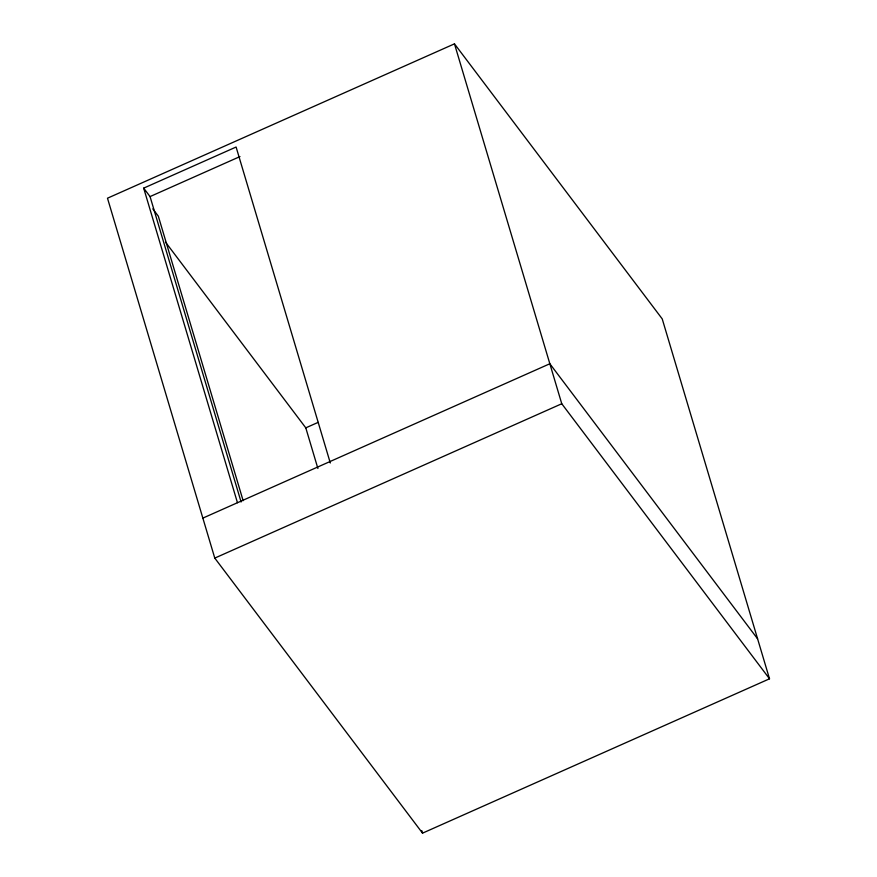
<?xml version="1.0" encoding="UTF-8"?>
<svg xmlns="http://www.w3.org/2000/svg" width="877" height="877" viewBox="0 0 877 877"><rect width="100%" height="100%" fill="white"/><g stroke="black" fill="none" stroke-linecap="round" stroke-linejoin="round"><path stroke-width="1.32" d="M454.472 43.85L107.487 198.202L214.777 558.101L422.528 833.15L769.513 678.798L662.223 318.899L454.472 43.85L561.762 403.749L769.513 678.798M237.459 502.718L143.685 188.138L236.099 147.029L330.3 462.99M143.685 188.138L150.055 196.58L239.98 156.577M165.523 242.151L305.788 427.855L318.176 422.352M202.861 518.11L549.835 363.758L757.585 638.818M214.777 558.101L561.762 403.749M152.795 208.858L158.32 216.17L243.137 500.679M305.788 427.855L317.902 468.504M421.76 830.574L422.528 833.15M150.055 196.58L241.109 501.995"/></g></svg>
